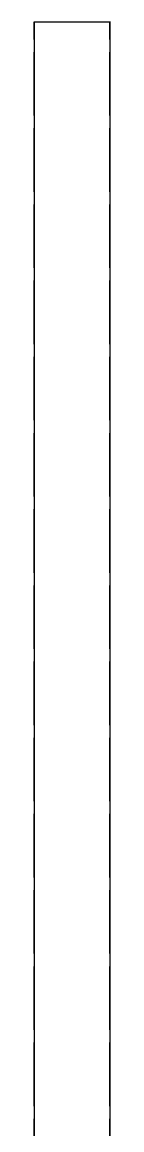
# Model space of a CAD drawing. Header units: millimetres. Extents: x -9 to 118, y -140 to 54.
# Drawn here: x 111.25 to 112.76, y -33.66 to -11.5 of the extents above; entities that cross this region are included whole.
import ezdxf

# ---------------------------------------------------------------- set-up
doc = ezdxf.new("R2010")
doc.units = ezdxf.units.MM
doc.linetypes.add('DASHED', pattern=[1.524, 1.27, -0.254])
doc.layers.add('HIDDEN', color=8, linetype='DASHED')
doc.layers.add('VISIBLE', color=7, linetype='CONTINUOUS')

msp = doc.modelspace()

# ---------------------------------------------------------------- linework, layer by layer
at = {"layer": 'HIDDEN'}
for points in [[(111.25, -117), (111.25, -11.5)], [(112.76, -11.5), (111.25, -11.5)], [(112.76, -117), (112.76, -11.5)]]:
    msp.add_lwpolyline(points, dxfattribs=at)
at = {"layer": 'VISIBLE'}
for points in [[(111.25, -11.48413), (111.25, -11.5)], [(111.25, -11.5), (111.25, -117)], [(112.76, -11.5), (111.25, -11.5)], [(112.76, -11.48413), (112.76, -11.5)], [(112.76, -11.5), (112.76, -117)]]:
    msp.add_lwpolyline(points, dxfattribs=at)

doc.saveas('drawing.dxf')
